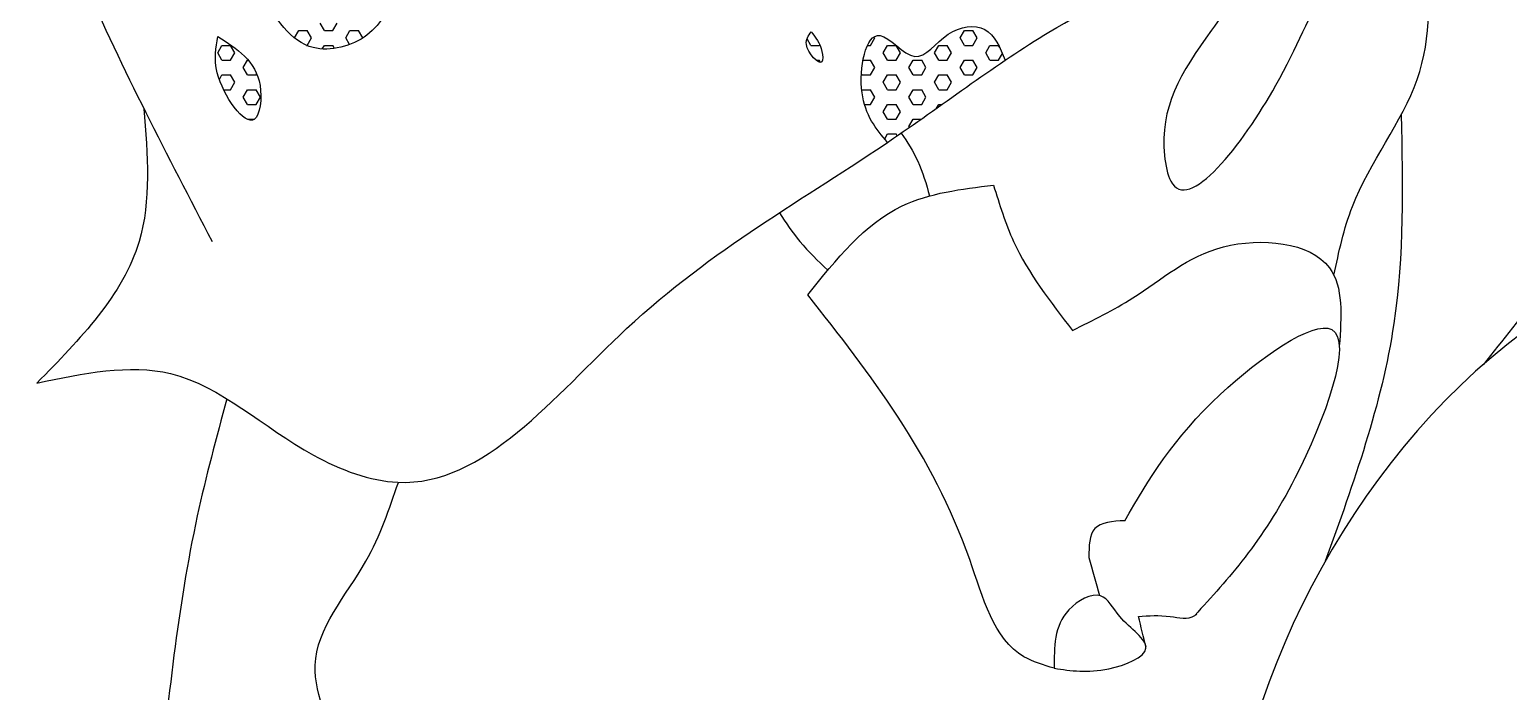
# Model space of a CAD drawing. Header units: inches. Extents: x -573 to 160, y -1 to 711.
# Drawn here: x 3.159 to 4.242, y 1.761 to 2.246 of the extents above; entities that cross this region are included whole.
import ezdxf

# ---------------------------------------------------------------- set-up
doc = ezdxf.new("R2010")
doc.units = ezdxf.units.IN
doc.header["$MEASUREMENT"] = 0
doc.layers.add('HarbyDwg', color=5, linetype='Continuous')

msp = doc.modelspace()

# ---------------------------------------------------------------- linework, layer by layer
at = {"layer": 'HarbyDwg', "linetype": 'Continuous'}
for p, q in [((3.35321, 2.24024), (3.35633, 2.24564)), ((3.35633, 2.24564), (3.36258, 2.24564)), ((3.3657, 2.24023), (3.36258, 2.24564)), ((3.37508, 2.24564), (3.37195, 2.25106)), ((3.37508, 2.24564), (3.38133, 2.24564)), ((3.38133, 2.24564), (3.38445, 2.25106)), ((3.3907, 2.24023), (3.39383, 2.24564)), ((3.39383, 2.24564), (3.40008, 2.24564)), ((3.4032, 2.24023), (3.40008, 2.24564)), ((3.8407, 2.24023), (3.84383, 2.24564)), ((3.84383, 2.24564), (3.85008, 2.24564)), ((3.8532, 2.24023), (3.85008, 2.24564)), ((3.29695, 2.22941), (3.30008, 2.23482)), ((3.30008, 2.23482), (3.30633, 2.23482)), ((3.30945, 2.22941), (3.30633, 2.23482)), ((3.36202, 2.23482), (3.36258, 2.23482)), ((3.36258, 2.23482), (3.3657, 2.24023)), ((3.37354, 2.23216), (3.37508, 2.23482)), ((3.37508, 2.23482), (3.38133, 2.23482)), ((3.38261, 2.2326), (3.38133, 2.23482)), ((3.39348, 2.23542), (3.3907, 2.24023)), ((3.4032, 2.24023), (3.4032, 2.24023)), ((3.73133, 2.23482), (3.72857, 2.2396)), ((3.73133, 2.23482), (3.73758, 2.23482)), ((3.73758, 2.23482), (3.73785, 2.23529)), ((3.77288, 2.23482), (3.77508, 2.23482)), ((3.77508, 2.23482), (3.7782, 2.24023)), ((3.7782, 2.24023), (3.77771, 2.24108)), ((3.78445, 2.22941), (3.78758, 2.23482)), ((3.78758, 2.23482), (3.79383, 2.23482)), ((3.79695, 2.22941), (3.79383, 2.23482)), ((3.82195, 2.22941), (3.82508, 2.23482)), ((3.82508, 2.23482), (3.83133, 2.23482)), ((3.83445, 2.22941), (3.83133, 2.23482)), ((3.84383, 2.23482), (3.8407, 2.24023)), ((3.84383, 2.23482), (3.85008, 2.23482)), ((3.85008, 2.23482), (3.8532, 2.24023)), ((3.85945, 2.22941), (3.86258, 2.23482)), ((3.86258, 2.23482), (3.86883, 2.23482)), ((3.86979, 2.23314), (3.86883, 2.23482)), ((3.30008, 2.22399), (3.29695, 2.22941)), ((3.30008, 2.22399), (3.30633, 2.22399)), ((3.30633, 2.22399), (3.30945, 2.22941)), ((3.3157, 2.21858), (3.31883, 2.22399)), ((3.31883, 2.22399), (3.31927, 2.22399)), ((3.73518, 2.22399), (3.73758, 2.22399)), ((3.73854, 2.22233), (3.73758, 2.22399)), ((3.76962, 2.22399), (3.77508, 2.22399)), ((3.7782, 2.21858), (3.77508, 2.22399)), ((3.78758, 2.22399), (3.78445, 2.22941)), ((3.78758, 2.22399), (3.79383, 2.22399)), ((3.79383, 2.22399), (3.79695, 2.22941)), ((3.8032, 2.21858), (3.80633, 2.22399)), ((3.80633, 2.22399), (3.81258, 2.22399)), ((3.8157, 2.21858), (3.81258, 2.22399)), ((3.82508, 2.22399), (3.82195, 2.22941)), ((3.82508, 2.22399), (3.83133, 2.22399)), ((3.83133, 2.22399), (3.83445, 2.22941)), ((3.8407, 2.21858), (3.84383, 2.22399)), ((3.84383, 2.22399), (3.85008, 2.22399)), ((3.8532, 2.21858), (3.85008, 2.22399)), ((3.86258, 2.22399), (3.85945, 2.22941)), ((3.86258, 2.22399), (3.86883, 2.22399)), ((3.86883, 2.22399), (3.8717, 2.22897)), ((3.29818, 2.20987), (3.30008, 2.21317)), ((3.30008, 2.21317), (3.30633, 2.21317)), ((3.30945, 2.20775), (3.30633, 2.21317)), ((3.31883, 2.21317), (3.3157, 2.21858)), ((3.31883, 2.21317), (3.32508, 2.21317)), ((3.32508, 2.21317), (3.32553, 2.21395)), ((3.76883, 2.21317), (3.76843, 2.21386)), ((3.76883, 2.21317), (3.77508, 2.21317)), ((3.77508, 2.21317), (3.7782, 2.21858)), ((3.78445, 2.20775), (3.78758, 2.21317)), ((3.78758, 2.21317), (3.79383, 2.21317)), ((3.79695, 2.20775), (3.79383, 2.21317)), ((3.80633, 2.21317), (3.8032, 2.21858)), ((3.80633, 2.21317), (3.81258, 2.21317)), ((3.81258, 2.21317), (3.8157, 2.21858)), ((3.82195, 2.20775), (3.82508, 2.21317)), ((3.82508, 2.21317), (3.83133, 2.21317)), ((3.83445, 2.20775), (3.83133, 2.21317)), ((3.84383, 2.21317), (3.8407, 2.21858)), ((3.84383, 2.21317), (3.85008, 2.21317)), ((3.85008, 2.21317), (3.8532, 2.21858)), ((3.30134, 2.20234), (3.30633, 2.20234)), ((3.30633, 2.20234), (3.30945, 2.20775)), ((3.3157, 2.19693), (3.31883, 2.20234)), ((3.31883, 2.20234), (3.32508, 2.20234)), ((3.3282, 2.19693), (3.32508, 2.20234)), ((3.76865, 2.20204), (3.76883, 2.20234)), ((3.76883, 2.20234), (3.77508, 2.20234)), ((3.7782, 2.19693), (3.77508, 2.20234)), ((3.78758, 2.20234), (3.78445, 2.20775)), ((3.78758, 2.20234), (3.79383, 2.20234)), ((3.79383, 2.20234), (3.79695, 2.20775)), ((3.8032, 2.19693), (3.80633, 2.20234)), ((3.80633, 2.20234), (3.81258, 2.20234)), ((3.8157, 2.19693), (3.81258, 2.20234)), ((3.82508, 2.20234), (3.82195, 2.20775)), ((3.82508, 2.20234), (3.83133, 2.20234)), ((3.83133, 2.20234), (3.83445, 2.20775)), ((3.31883, 2.19152), (3.3157, 2.19693)), ((3.31883, 2.19152), (3.32508, 2.19152)), ((3.32508, 2.19152), (3.3282, 2.19693)), ((3.77065, 2.19152), (3.77508, 2.19152)), ((3.77508, 2.19152), (3.7782, 2.19693)), ((3.78445, 2.1861), (3.78758, 2.19152)), ((3.78758, 2.19152), (3.79383, 2.19152)), ((3.79695, 2.1861), (3.79383, 2.19152)), ((3.80633, 2.19152), (3.8032, 2.19693)), ((3.80633, 2.19152), (3.81258, 2.19152)), ((3.81258, 2.19152), (3.8157, 2.19693)), ((3.82348, 2.18875), (3.82508, 2.19152)), ((3.82508, 2.19152), (3.82737, 2.19152)), ((3.31874, 2.18055), (3.31883, 2.18069)), ((3.31883, 2.18069), (3.32385, 2.18069)), ((3.78758, 2.18069), (3.78445, 2.1861)), ((3.78758, 2.18069), (3.79383, 2.18069)), ((3.79383, 2.18069), (3.79695, 2.1861)), ((3.8032, 2.17528), (3.80633, 2.18069)), ((3.80633, 2.18069), (3.81209, 2.18069)), ((3.78546, 2.16619), (3.78758, 2.16987)), ((3.78758, 2.16987), (3.79383, 2.16987)), ((3.79461, 2.16852), (3.79383, 2.16987)), ((3.80354, 2.1747), (3.8032, 2.17528))]:
    msp.add_line(p, q, dxfattribs=at)
at = {"layer": 'HarbyDwg'}
for points in [[(3.1646, 1.98731), (3.26235, 1.99429), (3.36707, 1.93449), (3.42891, 1.91455), (3.59648, 2.02718), (3.79198, 2.16672), (3.90568, 2.24446), (4.00536, 2.29451), (4.03532, 2.299), (4.0413, 2.29302), (4.02485, 2.24595), (3.99045, 2.15404), (3.99494, 2.13536), (4.07196, 2.2056), (4.16168, 2.30796), (4.22, 2.32141), (4.21627, 2.3371), (4.14972, 2.42602), (3.94134, 2.52708), (3.82592, 2.54805), (3.72386, 2.63383), (3.61886, 2.89844)], [(3.19707, 2.88293), (3.15907, 2.78257), (3.12249, 2.60987), (3.19849, 2.28276), (3.29291, 2.09107)], [(3.42535, 2.36648), (3.41244, 2.35542), (3.4192, 2.32285), (3.40629, 2.24236), (3.36694, 2.23315), (3.32881, 2.27247)], [(3.73161, 2.24471), (3.7281, 2.23551), (3.7395, 2.2228), (3.7395, 2.23025), (3.73161, 2.24471)], [(3.78753, 2.1637), (3.76888, 2.20002), (3.78203, 2.24208), (3.80747, 2.22675), (3.83202, 2.24296), (3.85877, 2.24646), (3.87378, 2.22399)], [(3.29716, 2.2413), (3.2967, 2.21466), (3.32382, 2.18067), (3.32796, 2.20548), (3.29716, 2.2413)], [(4.33232, 2.19991), (4.31416, 2.14955), (4.30023, 2.11384), (4.22374, 2.00079)], [(3.24292, 2.18841), (3.2394, 2.09107), (3.1646, 1.98731)], [(4.16373, 2.18398), (4.15835, 2.03086), (4.10817, 1.85684)], [(3.79758, 2.17057), (3.80965, 2.15002), (3.81834, 2.12443)], [(3.72915, 2.05199), (3.79829, 2.11712), (3.86517, 2.13241)], [(3.86517, 2.13241), (3.87991, 2.09107), (3.92299, 2.02593)], [(3.70839, 2.11217), (3.72334, 2.09107), (3.7438, 2.07003)], [(3.92299, 2.02593), (3.96719, 2.04972), (4.03351, 2.0871), (4.11116, 2.07181), (4.1184, 2.01423)], [(3.90967, 1.77826), (3.88745, 1.78672), (3.84774, 1.85793), (3.72915, 2.05199)], [(3.96125, 1.88644), (4.03128, 1.97904), (4.11286, 2.0265), (4.08593, 1.9176), (4.01249, 1.8169)], [(3.30368, 1.97579), (3.28205, 1.88991), (3.25362, 1.68448)], [(3.37466, 1.74576), (3.36834, 1.78044), (3.40555, 1.85676), (3.42927, 1.91454)], [(3.96125, 1.88644), (3.93937, 1.88064), (3.93498, 1.85952)], [(3.93498, 1.85952), (3.94278, 1.83161)], [(3.90967, 1.77826), (3.92038, 1.82104), (3.94363, 1.83137), (3.95765, 1.81625), (3.97684, 1.79301), (3.94953, 1.77789), (3.90967, 1.77826)], [(3.97131, 1.81625), (3.99456, 1.81625), (4.01249, 1.8169), (4.01412, 1.81809)], [(3.97687, 1.79371), (3.97131, 1.81625)]]:
    msp.add_spline(points, degree=3, dxfattribs=at)
for points, knots in [([(4.11447, 2.06633), (4.11808, 2.08342), (4.12892, 2.13471), (4.18763, 2.20715), (4.1851, 2.27425), (4.17913, 2.30872)], [0, 0, 0, 0, 5.2227206, 15.6726873, 25.9774729, 25.9774729, 25.9774729, 25.9774729]), ([(3.57506, 0.67807), (3.53405, 0.6867), (3.40755, 0.69677), (3.25467, 0.76846), (3.07296, 0.8878), (2.90557, 1.11287), (2.73912, 1.48175), (2.5927, 1.78068), (2.49014, 1.98712), (2.43729, 2.05965), (2.34425, 2.1309), (2.23988, 2.09962), (2.13362, 2.06631), (1.9881, 1.8962), (1.86725, 1.70983), (1.74272, 1.55602), (1.69069, 1.4669), (1.84486, 1.26548), (1.90484, 1.08597), (1.9501, 0.95052)], [97.4496114, 97.4496114, 97.4496114, 97.4496114, 109.2533611, 137.0403636, 145.7345839, 174.5152089, 218.8687229, 267.5483722, 274.3319459, 287.9203028, 294.4368994, 307.7917791, 317.1660242, 327.8513597, 372.8477878, 384.3691412, 387.8922881, 402.5905445, 447.7748623, 447.7748623, 447.7748623, 447.7748623]), ([(4.37506, 2.08929), (4.34555, 2.07894), (4.17209, 1.99863), (4.01844, 1.73758), (4.02914, 1.50956), (4.03246, 1.43888)], [113.4670117, 113.4670117, 113.4670117, 113.4670117, 122.7283905, 169.9819231, 191.207973, 191.207973, 191.207973, 191.207973]), ([(4.16101, 0.76977), (4.16484, 0.77325), (4.17586, 0.78325), (4.12802, 0.79764), (4.07809, 0.78713), (3.97898, 0.86058), (3.88837, 0.93546), (3.78926, 0.98058), (3.73927, 1.03091), (3.57691, 1.18924), (3.27825, 1.47239), (2.99296, 1.78935), (2.72216, 2.05329), (2.58219, 1.9886), (2.50958, 1.94709)], [0, 0, 0, 0, 1.2698268, 3.658991, 9.851576, 19.10899, 36.6197749, 46.8802598, 50.8923215, 57.8129535, 115.054477, 172.0028606, 193.3798699, 215.7429425, 215.7429425, 215.7429425, 215.7429425])]:
    msp.add_open_spline(points, degree=3, knots=knots, dxfattribs=at)

doc.saveas('drawing.dxf')
